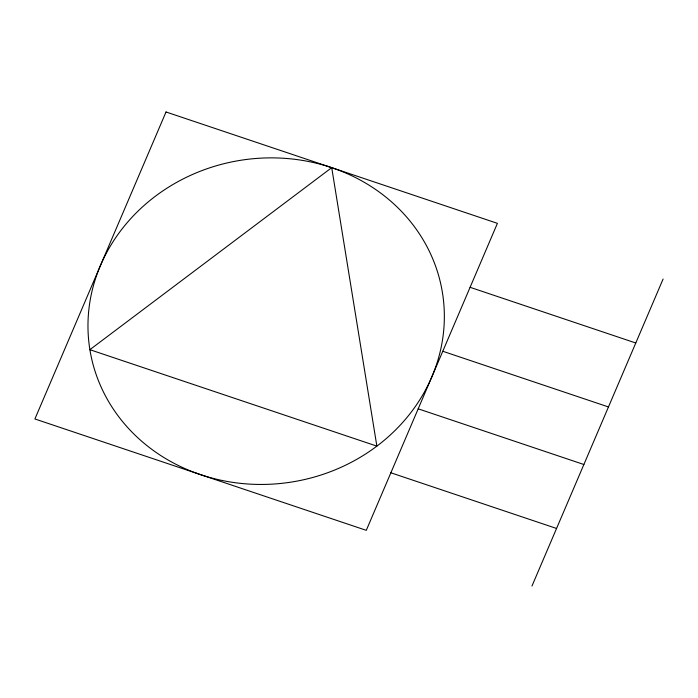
<?xml version="1.0" encoding="UTF-8"?>
<svg xmlns="http://www.w3.org/2000/svg" width="698" height="698" viewBox="0 0 698 698"><rect width="100%" height="100%" fill="white"/><g stroke="black" fill="none" stroke-linecap="round" stroke-linejoin="round"><path stroke-width="1.05" d="M531.972 586.023L663.1 279.034M470.086 287.306L635.782 342.997M442.776 351.26L608.464 406.951M418.189 408.819L583.877 464.51M390.871 472.782L556.559 528.465M166.028 111.977L34.9 418.966L366.284 530.34L497.412 223.343L166.028 111.977M331.716 167.66L89.876 349.681L376.868 446.127L331.716 167.66M196.67 473.288A178.566 162.878 -9.1 0 0 443.003 296.467A178.566 162.878 -9.1 0 0 158.795 193.721A178.566 162.878 -9.1 0 0 196.67 473.288"/></g></svg>
